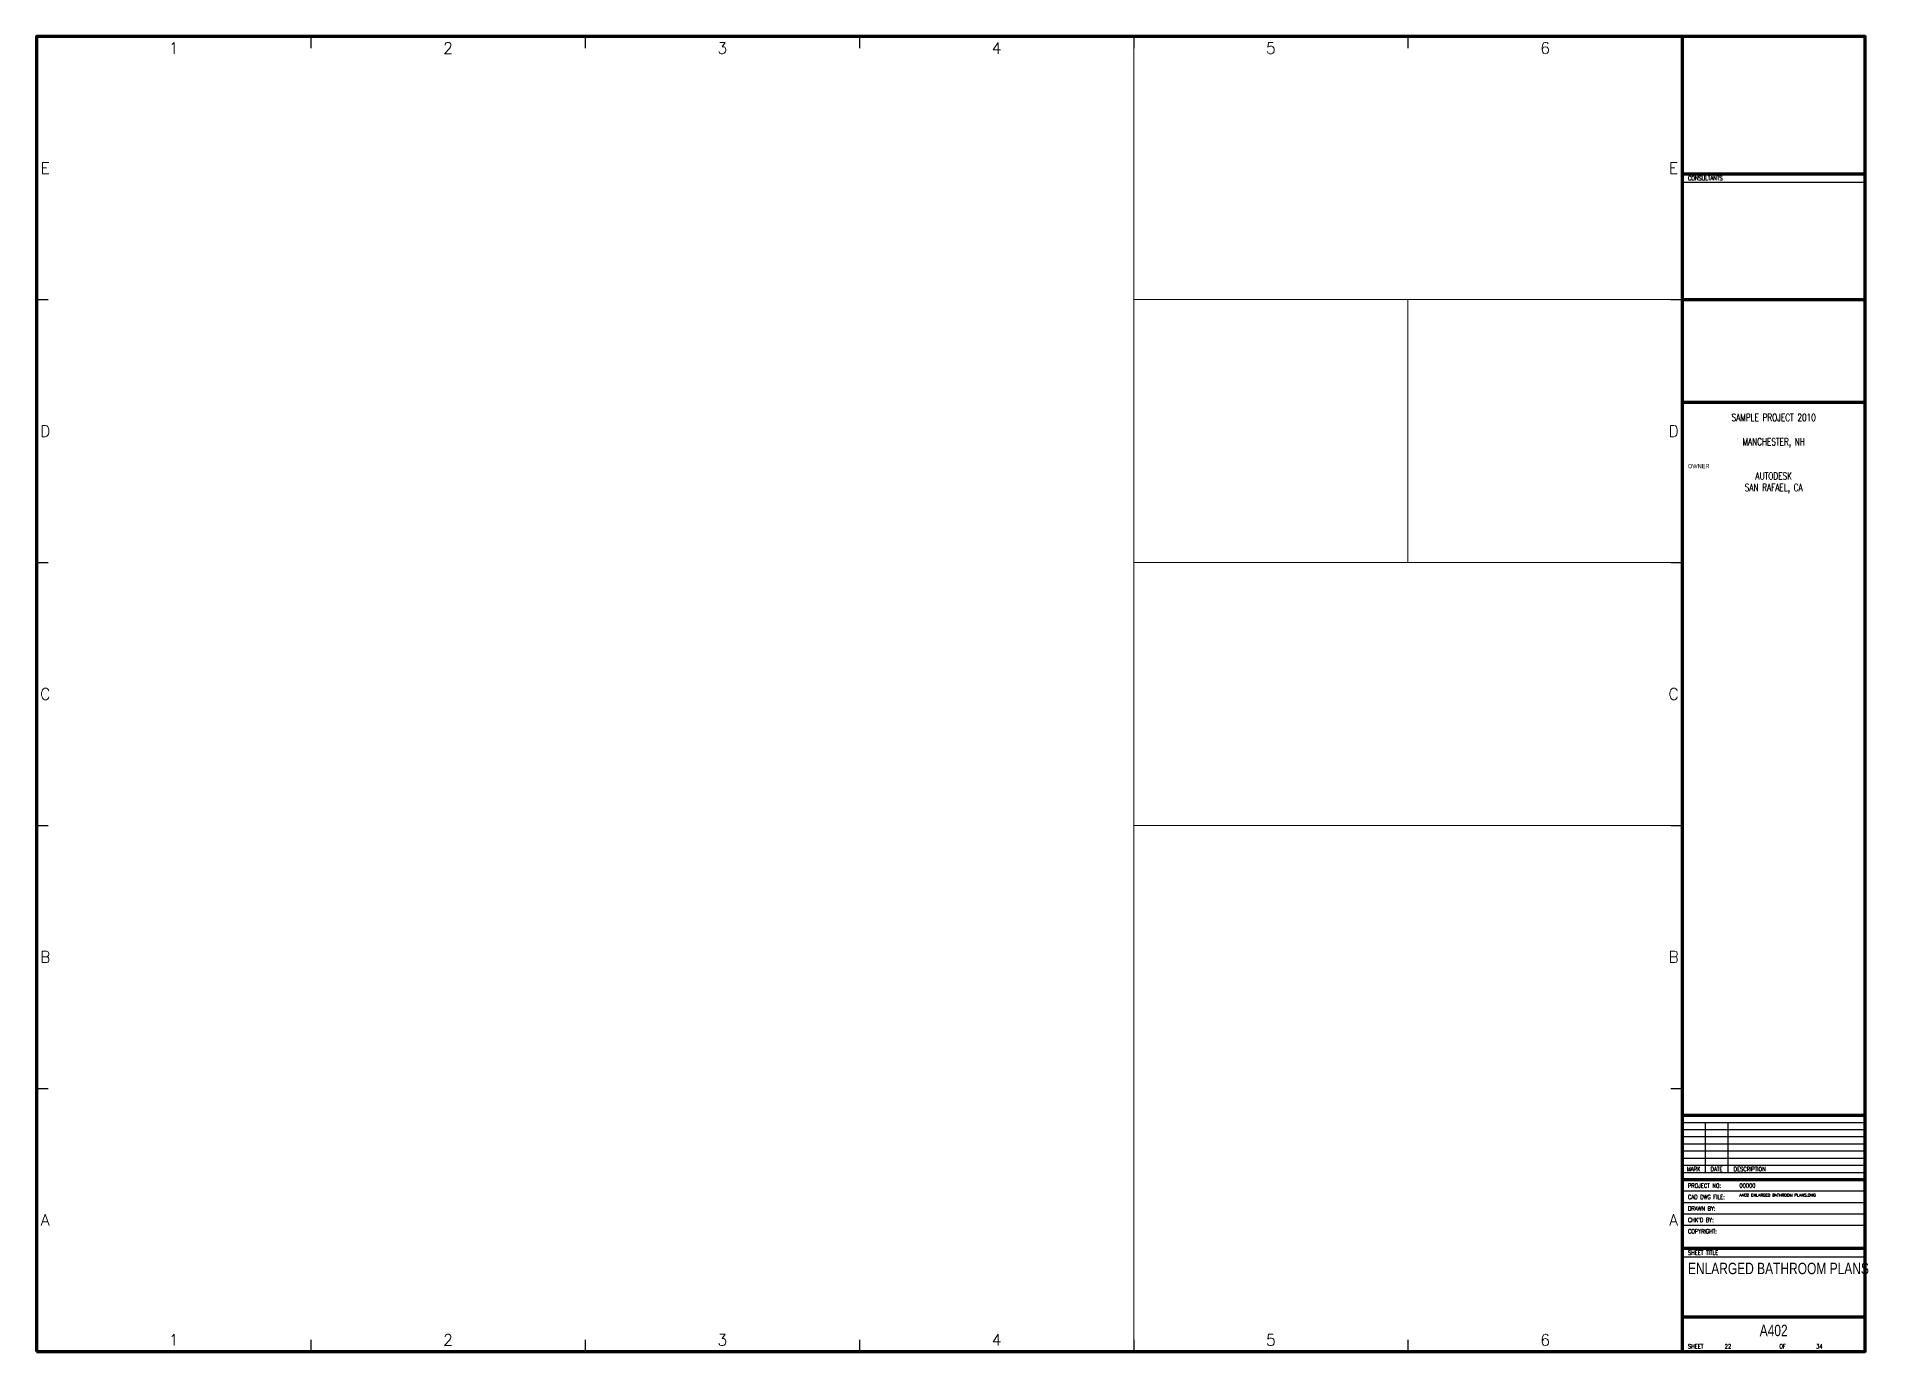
# Paper-space layout 'A402 Enlarged Bathroom Plans' of a CAD drawing. Header units: inches. Extents: x 0 to 40.1, y 0 to 28.8.
import ezdxf
from ezdxf.enums import TextEntityAlignment as Align

# ---------------------------------------------------------------- set-up
doc = ezdxf.new("R2010")
doc.units = ezdxf.units.IN
doc.header["$LTSCALE"] = 0.5
doc.header["$MEASUREMENT"] = 0
for name, color, linetype, lineweight in [('A-Anno-Titl', 233, 'Continuous', 50), ('A-Anno-Titl-Bdry', 239, 'Continuous', 200), ('A-Anno-Titl-Note', 231, 'Continuous', 25), ('A-Anno-Titl-Otln', 236, 'Continuous', 140), ('A-Anno-Titl-Thin', 231, 'Continuous', 25)]:
    doc.layers.add(name, color=color, linetype=linetype, lineweight=lineweight)
doc.layers.add('G-Anno-Nplt', color=140, linetype='Continuous', lineweight=18, plot=False)
doc.styles.add('Arch-Dim', font='romans.shx', dxfattribs={"width": 0.75})
doc.styles.add('RomanS', font='romans.shx')
doc.styles.add('Title-Fine', font='romans.shx', dxfattribs={"width": 0.75})
doc.styles.add('Title-Normal', font='arial.ttf', dxfattribs={"width": 0.75})

psp = doc.layouts.new('A402 Enlarged Bathroom Plans')

# ---------------------------------------------------------------- linework, layer by layer
at = {"layer": 'A-Anno-Titl-Bdry'}
for p, q in [((36, 25.75), (40, 25.75)), ((36, 23), (40, 23)), ((40, 20.75), (36, 20.75)), ((40, 5.156), (36, 5.156)), ((40, 3.75), (36, 3.75)), ((40, 2.25), (36, 2.25)), ((40, 0.75), (36, 0.75))]:
    psp.add_line(p, q, dxfattribs=at)
at = {"layer": 'A-Anno-Titl-Otln'}
psp.add_line((36, 28.75), (36, 0), dxfattribs=at)
psp.add_lwpolyline([(0, 0), (40, 0), (40, 28.75), (0, 28.75)], close=True, dxfattribs=at)
at = {"layer": 'A-Anno-Titl-Thin'}
for p, q in [((6, 28.75), (6, 28.5)), ((12, 28.75), (12, 28.5)), ((18, 28.75), (18, 28.5)), ((24, 28.75), (24, 28.5)), ((30, 28.75), (30, 28.5)), ((40, 25.562), (36, 25.562)), ((0, 23), (0.25, 23)), ((35.75, 23), (36, 23)), ((0, 17.25), (0.25, 17.25)), ((35.75, 17.25), (36, 17.25)), ((0, 11.5), (0.25, 11.5)), ((35.75, 11.5), (36, 11.5)), ((0, 5.75), (0.25, 5.75)), ((35.75, 5.75), (36, 5.75)), ((40, 5), (36, 5)), ((40, 4.844), (36, 4.844)), ((36.5, 5), (36.5, 3.906)), ((37, 5), (37, 3.906)), ((40, 4.688), (36, 4.688)), ((40, 4.531), (36, 4.531)), ((40, 4.375), (36, 4.375)), ((40, 4.219), (36, 4.219)), ((40, 4.062), (36, 4.062)), ((40, 3.906), (36, 3.906)), ((40, 3.5), (36, 3.5)), ((40, 3.25), (36, 3.25)), ((40, 3), (36, 3)), ((40, 2.75), (36, 2.75)), ((40, 2.062), (36, 2.062)), ((6, 0.25), (6, 0)), ((12, 0.25), (12, 0)), ((18, 0.25), (18, 0)), ((24, 0.25), (24, 0)), ((30, 0.25), (30, 0))]:
    psp.add_line(p, q, dxfattribs=at)
at = {"layer": 'G-Anno-Nplt'}
for points in [[(24, 23), (24, 28.75), (36, 28.75), (36, 23)], [(24, 17.25), (24, 23), (30, 23), (30, 17.25)], [(30, 17.25), (30, 23), (36, 23), (36, 17.25)], [(24, 11.5), (24, 17.25), (36, 17.25), (36, 11.5)], [(24, 0), (24, 11.5), (36, 11.5), (36, 0)]]:
    psp.add_lwpolyline(points, close=True, dxfattribs=at)

# ---------------------------------------------------------------- texts
at = {"layer": 'A-Anno-Titl', "style": 'RomanS'}
for s, p in [('1', (3, 28.5)), ('2', (9, 28.5)), ('3', (15, 28.5)), ('4', (21, 28.5)), ('5', (27, 28.5)), ('6', (33, 28.5)), ('E', (0.188, 25.875)), ('E', (35.812, 25.875)), ('D', (0.188, 20.125)), ('D', (35.812, 20.125)), ('C', (0.188, 14.375)), ('C', (35.812, 14.375)), ('B', (0.188, 8.625)), ('B', (35.812, 8.625)), ('A', (0.188, 2.875)), ('A', (35.812, 2.875)), ('1', (3, 0.25)), ('2', (9, 0.25)), ('3', (15, 0.25)), ('4', (21, 0.25)), ('5', (27, 0.25)), ('6', (33, 0.25))]:
    psp.add_text(s, height=0.25, dxfattribs=at).set_placement(p, align=Align.MIDDLE)
at = {"layer": 'A-Anno-Titl'}
for s, insert, char_height, width, attachment_point, style in [('SAMPLE PROJECT 2010', (38, 20.5), 0.15625, 3.76213, 2, 'Arch-Dim'), ('MANCHESTER, NH', (38, 19.969), 0.15625, 3.76213, 2, 'Arch-Dim'), ('SAN RAFAEL, CA', (38, 18.969), 0.15625, 3.74076, 2, 'Arch-Dim'), ('AUTODESK', (38, 19.219), 0.1562, 3.76114, 2, 'Arch-Dim'), ('00000', (37.25, 3.577), 0.0938, 2.625, 7, 'Title-Fine'), ('A402 ENLARGED BATHROOM PLANS.DWG', (37.25, 3.448), 0.0625, 2.625, 1, 'RomanS'), ('ENLARGED BATHROOM PLANS', (36.125, 1.938), 0.25, 3.75, 1, 'Title-Normal'), ('A402', (38, 0.328), 0.25, 3.76152, 8, 'Title-Normal'), ('22', (37, 0.062), 0.0938, 1, 8, 'Arch-Dim'), ('34', (39, 0.062), 0.0938, 1, 8, 'Arch-Dim')]:
    psp.add_mtext(s, dxfattribs=dict(at, insert=insert, char_height=char_height, width=width, attachment_point=attachment_point, style=style))
at = {"layer": 'A-Anno-Titl-Note', "width": 0.75}
for s, height, style, p in [('CONSULTANTS', 0.09375, 'Title-Fine', (36.125, 25.609)), ('OWNER', 0.0938, 'Title-Normal', (36.125, 19.312)), ('DESCRIPTION', 0.09375, 'Title-Fine', (37.125, 3.938)), ('PROJECT NO:', 0.09375, 'Title-Fine', (36.125, 3.577)), ('CAD DWG FILE:', 0.09375, 'Title-Fine', (36.125, 3.327)), ("CHK'D BY:", 0.0938, 'Title-Fine', (36.125, 2.827)), ('DRAWN BY:', 0.0938, 'Title-Fine', (36.125, 3.077)), ('COPYRIGHT:', 0.0938, 'Title-Fine', (36.125, 2.577)), ('SHEET TITLE', 0.09375, 'Title-Fine', (36.125, 2.109)), ('SHEET', 0.0938, 'Title-Fine', (36.125, 0.062)), ('OF', 0.0938, 'Title-Fine', (38.125, 0.062))]:
    psp.add_text(s, height=height, dxfattribs=dict(at, style=style)).set_placement(p)
at = {"layer": 'A-Anno-Titl-Note', "style": 'Title-Fine', "width": 0.75}
for s, p in [('MARK', (36.25, 3.938)), ('DATE', (36.75, 3.938))]:
    psp.add_text(s, height=0.0938, dxfattribs=at).set_placement(p, align=Align.CENTER)

# ---------------------------------------------------------------- viewports
at = {"layer": 'G-Anno-Nplt'}
for center, size, view_center_point, status in [((30, 25.875), (12, 5.75), (5113.587, 477.631), 6), ((27, 20.125), (6, 5.75), (4277.217, 929.54), 4), ((33, 20.125), (6, 5.75), (5026.257, 1794.331), 5), ((30, 14.375), (12, 5.75), (4327.275, 486.354), 3)]:
    vp = psp.add_viewport(center=center, size=size, view_center_point=view_center_point, view_height=276, status=status, dxfattribs=at)
    vp.frozen_layers = ['A-Anno-Titl', 'A-Anno-Titl-Bdry', 'A-Anno-Titl-Note', 'A-Anno-Titl-Otln', 'A-Anno-Titl-Thin', 'G-Anno-Nplt']
vp = psp.add_viewport(center=(30, 5.75), size=(12, 11.5), view_center_point=(1491.063, 808.125), view_height=552, dxfattribs=at)
vp.frozen_layers = ['A-Anno-Titl', 'A-Anno-Titl-Bdry', 'A-Anno-Titl-Note', 'A-Anno-Titl-Otln', 'A-Anno-Titl-Thin']

doc.saveas('drawing.dxf')
